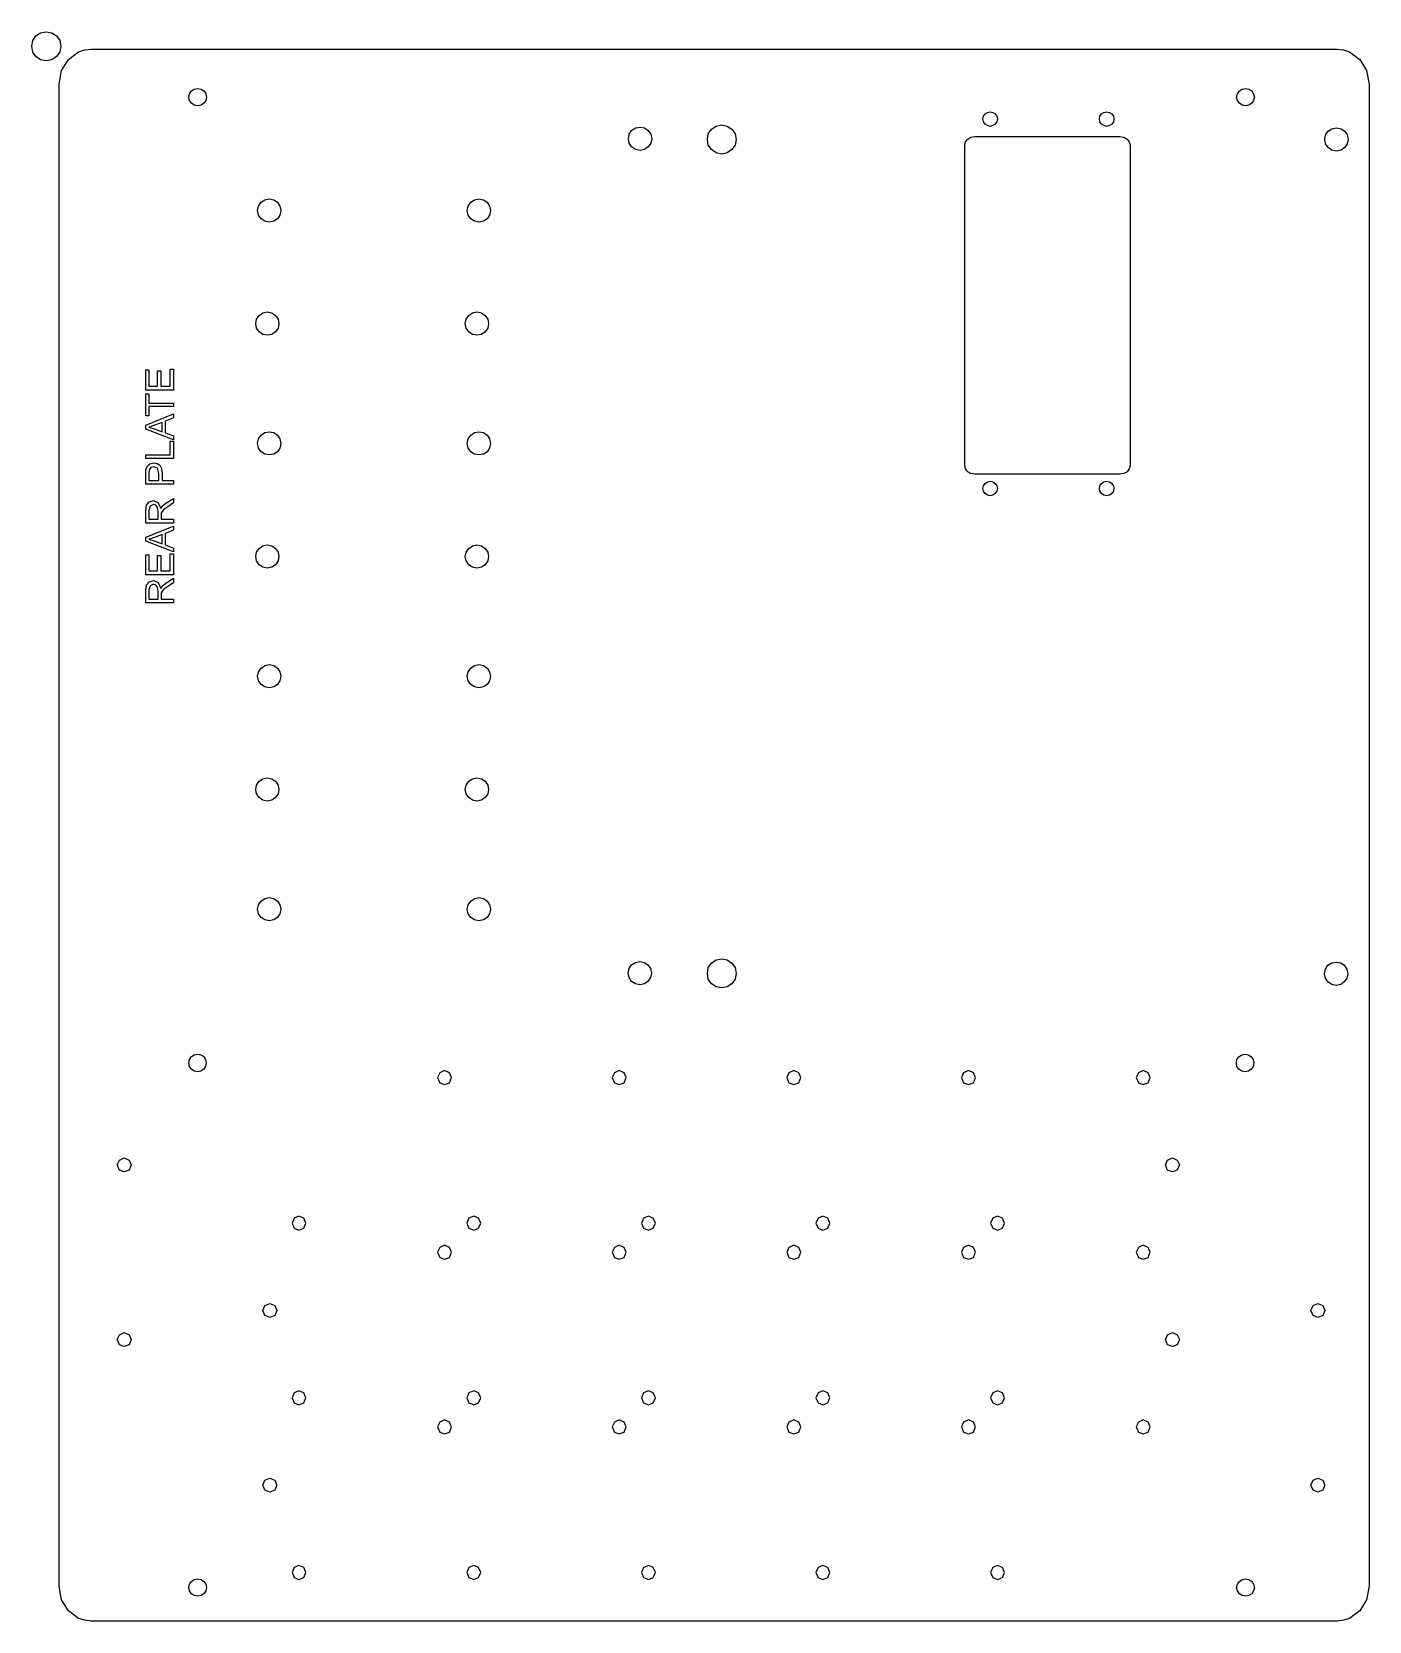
# Model space of a CAD drawing. Extents: x -2.96 to 2.78, y -2.58 to 4.25.
import ezdxf

# ---------------------------------------------------------------- set-up
doc = ezdxf.new("R2010")
doc.units = 0
doc.layers.add('5', color=5, linetype='CONTINUOUS')
doc.layers.add('7', color=7, linetype='CONTINUOUS')

msp = doc.modelspace()

# ---------------------------------------------------------------- linework, layer by layer
at = {"layer": '5', "linetype": 'CONTINUOUS'}
for points in [[(-2.356, 2.707), (-2.476, 2.707), (-2.476, 2.794), (-2.462, 2.794), (-2.462, 2.723), (-2.425, 2.723), (-2.425, 2.789), (-2.411, 2.789), (-2.411, 2.723), (-2.371, 2.723), (-2.371, 2.796), (-2.356, 2.796), (-2.356, 2.707)], [(-2.356, 2.636), (-2.462, 2.636), (-2.462, 2.596), (-2.476, 2.596), (-2.476, 2.691), (-2.462, 2.691), (-2.462, 2.651), (-2.356, 2.651), (-2.356, 2.636)], [(-2.356, 2.493), (-2.476, 2.539), (-2.476, 2.556), (-2.356, 2.605), (-2.356, 2.587), (-2.393, 2.573), (-2.393, 2.523), (-2.356, 2.51), (-2.356, 2.493)], [(-2.405, 2.528), (-2.405, 2.568), (-2.438, 2.556), (-2.463, 2.547), (-2.44, 2.541), (-2.405, 2.528)], [(-2.356, 2.413), (-2.476, 2.413), (-2.476, 2.429), (-2.371, 2.429), (-2.371, 2.488), (-2.356, 2.488), (-2.356, 2.413)], [(-2.356, 2.303), (-2.476, 2.303), (-2.476, 2.348), (-2.475, 2.366), (-2.469, 2.381), (-2.458, 2.39), (-2.441, 2.394), (-2.427, 2.391), (-2.416, 2.384), (-2.408, 2.37), (-2.405, 2.349), (-2.405, 2.318), (-2.356, 2.318), (-2.356, 2.303)], [(-2.419, 2.318), (-2.419, 2.349), (-2.425, 2.371), (-2.441, 2.377), (-2.454, 2.374), (-2.461, 2.364), (-2.462, 2.349), (-2.462, 2.318), (-2.419, 2.318)], [(-2.356, 2.136), (-2.476, 2.136), (-2.476, 2.189), (-2.473, 2.213), (-2.461, 2.227), (-2.443, 2.232), (-2.422, 2.223), (-2.411, 2.198), (-2.405, 2.208), (-2.389, 2.221), (-2.356, 2.241), (-2.356, 2.222), (-2.381, 2.206), (-2.398, 2.194), (-2.406, 2.186), (-2.409, 2.179), (-2.409, 2.17), (-2.409, 2.152), (-2.356, 2.152), (-2.356, 2.136)], [(-2.423, 2.152), (-2.423, 2.186), (-2.425, 2.203), (-2.433, 2.212), (-2.443, 2.215), (-2.457, 2.209), (-2.463, 2.19), (-2.463, 2.152), (-2.423, 2.152)], [(-2.356, 2.012), (-2.476, 2.058), (-2.476, 2.075), (-2.356, 2.123), (-2.356, 2.105), (-2.393, 2.091), (-2.393, 2.042), (-2.356, 2.028), (-2.356, 2.012)], [(-2.405, 2.046), (-2.405, 2.087), (-2.438, 2.074), (-2.463, 2.066), (-2.44, 2.059), (-2.405, 2.046)], [(-2.356, 1.914), (-2.476, 1.914), (-2.476, 2), (-2.462, 2), (-2.462, 1.93), (-2.425, 1.93), (-2.425, 1.996), (-2.411, 1.996), (-2.411, 1.93), (-2.371, 1.93), (-2.371, 2.003), (-2.356, 2.003), (-2.356, 1.914)], [(-2.356, 1.794), (-2.476, 1.794), (-2.476, 1.846), (-2.473, 1.871), (-2.461, 1.884), (-2.443, 1.889), (-2.422, 1.881), (-2.411, 1.855), (-2.405, 1.865), (-2.389, 1.878), (-2.356, 1.899), (-2.356, 1.879), (-2.381, 1.863), (-2.398, 1.852), (-2.406, 1.844), (-2.409, 1.836), (-2.409, 1.828), (-2.409, 1.809), (-2.356, 1.809), (-2.356, 1.794)], [(-2.423, 1.809), (-2.423, 1.843), (-2.425, 1.86), (-2.433, 1.869), (-2.443, 1.873), (-2.457, 1.866), (-2.463, 1.847), (-2.463, 1.809), (-2.423, 1.809)]]:
    msp.add_lwpolyline(points, dxfattribs=at)
at = {"layer": '7', "linetype": 'CONTINUOUS'}
for points in [[(-2.903, 4.12), (-2.927, 4.125), (-2.947, 4.139), (-2.961, 4.158), (-2.965, 4.183), (-2.961, 4.207), (-2.947, 4.227), (-2.927, 4.24), (-2.903, 4.245), (-2.879, 4.24), (-2.859, 4.227), (-2.845, 4.207), (-2.84, 4.183), (-2.845, 4.158), (-2.859, 4.139), (-2.879, 4.125), (-2.903, 4.12)], [(-2.71, 4.17), (2.639, 4.17), (2.666, 4.167), (2.692, 4.159), (2.736, 4.126), (2.765, 4.079), (2.776, 4.02), (2.776, -2.428), (2.765, -2.487), (2.736, -2.534), (2.692, -2.567), (2.666, -2.575), (2.639, -2.579), (-2.71, -2.579), (-2.738, -2.575), (-2.764, -2.567), (-2.807, -2.534), (-2.837, -2.487), (-2.848, -2.428), (-2.848, 4.02), (-2.837, 4.079), (-2.807, 4.126), (-2.764, 4.159), (-2.738, 4.167), (-2.71, 4.17)], [(-2.253, 4.002), (-2.238, 3.999), (-2.226, 3.991), (-2.218, 3.979), (-2.215, 3.965), (-2.218, 3.95), (-2.226, 3.938), (-2.238, 3.93), (-2.253, 3.927), (-2.268, 3.93), (-2.28, 3.938), (-2.288, 3.95), (-2.291, 3.965), (-2.288, 3.979), (-2.28, 3.991), (-2.268, 3.999), (-2.253, 4.002)], [(2.245, 4.002), (2.26, 3.999), (2.272, 3.991), (2.28, 3.979), (2.283, 3.964), (2.28, 3.95), (2.272, 3.938), (2.26, 3.93), (2.245, 3.927), (2.231, 3.93), (2.219, 3.938), (2.21, 3.95), (2.207, 3.964), (2.21, 3.979), (2.219, 3.991), (2.231, 3.999), (2.245, 4.002)], [(1.149, 3.902), (1.161, 3.899), (1.171, 3.893), (1.178, 3.883), (1.18, 3.871), (1.178, 3.858), (1.171, 3.849), (1.161, 3.842), (1.149, 3.839), (1.137, 3.842), (1.127, 3.849), (1.12, 3.858), (1.118, 3.871), (1.12, 3.883), (1.127, 3.893), (1.137, 3.899), (1.149, 3.902)], [(1.649, 3.902), (1.661, 3.899), (1.671, 3.893), (1.678, 3.883), (1.68, 3.871), (1.678, 3.858), (1.671, 3.849), (1.661, 3.842), (1.649, 3.839), (1.637, 3.842), (1.627, 3.849), (1.62, 3.858), (1.618, 3.871), (1.62, 3.883), (1.627, 3.893), (1.637, 3.899), (1.649, 3.902)], [(-0.354, 3.836), (-0.335, 3.832), (-0.319, 3.821), (-0.308, 3.805), (-0.304, 3.786), (-0.308, 3.767), (-0.319, 3.751), (-0.335, 3.74), (-0.354, 3.736), (-0.374, 3.74), (-0.39, 3.751), (-0.4, 3.767), (-0.404, 3.786), (-0.4, 3.805), (-0.39, 3.821), (-0.374, 3.832), (-0.354, 3.836)], [(-0.003, 3.72), (-0.027, 3.725), (-0.047, 3.739), (-0.061, 3.758), (-0.065, 3.783), (-0.061, 3.807), (-0.047, 3.827), (-0.027, 3.84), (-0.003, 3.845), (0.02, 3.84), (0.04, 3.827), (0.054, 3.807), (0.059, 3.783), (0.054, 3.758), (0.04, 3.739), (0.02, 3.725), (-0.003, 3.72)], [(-0.003, 3.72), (-0.027, 3.725), (-0.047, 3.739), (-0.061, 3.758), (-0.065, 3.783), (-0.061, 3.807), (-0.047, 3.827), (-0.027, 3.84), (-0.003, 3.845), (0.02, 3.84), (0.04, 3.827), (0.054, 3.807), (0.059, 3.783), (0.054, 3.758), (0.04, 3.739), (0.02, 3.725), (-0.003, 3.72)], [(2.635, 3.833), (2.655, 3.829), (2.671, 3.818), (2.681, 3.802), (2.685, 3.783), (2.681, 3.764), (2.671, 3.748), (2.655, 3.737), (2.635, 3.733), (2.616, 3.737), (2.6, 3.748), (2.589, 3.764), (2.585, 3.783), (2.589, 3.802), (2.6, 3.818), (2.616, 3.829), (2.635, 3.833)], [(1.083, 3.795), (1.706, 3.795), (1.723, 3.792), (1.737, 3.784), (1.746, 3.773), (1.75, 3.758), (1.75, 2.383), (1.746, 2.368), (1.737, 2.356), (1.723, 2.348), (1.706, 2.345), (1.083, 2.345), (1.066, 2.348), (1.053, 2.356), (1.043, 2.368), (1.04, 2.383), (1.04, 3.758), (1.043, 3.773), (1.053, 3.784), (1.066, 3.792), (1.083, 3.795)], [(-1.946, 3.528), (-1.926, 3.524), (-1.91, 3.513), (-1.9, 3.497), (-1.896, 3.478), (-1.9, 3.458), (-1.91, 3.442), (-1.926, 3.432), (-1.946, 3.428), (-1.965, 3.432), (-1.981, 3.442), (-1.992, 3.458), (-1.996, 3.478), (-1.992, 3.497), (-1.981, 3.513), (-1.965, 3.524), (-1.946, 3.528)], [(-1.046, 3.528), (-1.026, 3.524), (-1.01, 3.513), (-1, 3.497), (-0.996, 3.478), (-1, 3.458), (-1.01, 3.442), (-1.026, 3.432), (-1.046, 3.428), (-1.065, 3.432), (-1.081, 3.442), (-1.092, 3.458), (-1.096, 3.478), (-1.092, 3.497), (-1.081, 3.513), (-1.065, 3.524), (-1.046, 3.528)], [(-1.954, 3.042), (-1.935, 3.038), (-1.919, 3.027), (-1.908, 3.011), (-1.904, 2.992), (-1.908, 2.973), (-1.919, 2.957), (-1.935, 2.946), (-1.954, 2.942), (-1.973, 2.946), (-1.989, 2.957), (-2, 2.973), (-2.004, 2.992), (-2, 3.011), (-1.989, 3.027), (-1.973, 3.038), (-1.954, 3.042)], [(-1.054, 3.042), (-1.035, 3.038), (-1.019, 3.027), (-1.008, 3.011), (-1.004, 2.992), (-1.008, 2.973), (-1.019, 2.957), (-1.035, 2.946), (-1.054, 2.942), (-1.073, 2.946), (-1.089, 2.957), (-1.1, 2.973), (-1.104, 2.992), (-1.1, 3.011), (-1.089, 3.027), (-1.073, 3.038), (-1.054, 3.042)], [(-1.946, 2.528), (-1.926, 2.524), (-1.91, 2.513), (-1.9, 2.497), (-1.896, 2.478), (-1.9, 2.458), (-1.91, 2.442), (-1.926, 2.432), (-1.946, 2.428), (-1.965, 2.432), (-1.981, 2.442), (-1.992, 2.458), (-1.996, 2.478), (-1.992, 2.497), (-1.981, 2.513), (-1.965, 2.524), (-1.946, 2.528)], [(-1.046, 2.528), (-1.026, 2.524), (-1.01, 2.513), (-1, 2.497), (-0.996, 2.478), (-1, 2.458), (-1.01, 2.442), (-1.026, 2.432), (-1.046, 2.428), (-1.065, 2.432), (-1.081, 2.442), (-1.092, 2.458), (-1.096, 2.478), (-1.092, 2.497), (-1.081, 2.513), (-1.065, 2.524), (-1.046, 2.528)], [(1.149, 2.315), (1.161, 2.313), (1.171, 2.306), (1.178, 2.296), (1.18, 2.284), (1.178, 2.272), (1.171, 2.262), (1.161, 2.255), (1.149, 2.253), (1.137, 2.255), (1.127, 2.262), (1.12, 2.272), (1.118, 2.284), (1.12, 2.296), (1.127, 2.306), (1.137, 2.313), (1.149, 2.315)], [(1.649, 2.315), (1.661, 2.313), (1.671, 2.306), (1.678, 2.296), (1.68, 2.284), (1.678, 2.272), (1.671, 2.262), (1.661, 2.255), (1.649, 2.253), (1.637, 2.255), (1.627, 2.262), (1.62, 2.272), (1.618, 2.284), (1.62, 2.296), (1.627, 2.306), (1.637, 2.313), (1.649, 2.315)], [(-1.954, 2.042), (-1.935, 2.038), (-1.919, 2.027), (-1.908, 2.011), (-1.904, 1.992), (-1.908, 1.973), (-1.919, 1.957), (-1.935, 1.946), (-1.954, 1.942), (-1.973, 1.946), (-1.989, 1.957), (-2, 1.973), (-2.004, 1.992), (-2, 2.011), (-1.989, 2.027), (-1.973, 2.038), (-1.954, 2.042)], [(-1.054, 2.042), (-1.035, 2.038), (-1.019, 2.027), (-1.008, 2.011), (-1.004, 1.992), (-1.008, 1.973), (-1.019, 1.957), (-1.035, 1.946), (-1.054, 1.942), (-1.073, 1.946), (-1.089, 1.957), (-1.1, 1.973), (-1.104, 1.992), (-1.1, 2.011), (-1.089, 2.027), (-1.073, 2.038), (-1.054, 2.042)], [(-1.946, 1.528), (-1.926, 1.524), (-1.91, 1.513), (-1.9, 1.497), (-1.896, 1.478), (-1.9, 1.458), (-1.91, 1.442), (-1.926, 1.432), (-1.946, 1.428), (-1.965, 1.432), (-1.981, 1.442), (-1.992, 1.458), (-1.996, 1.478), (-1.992, 1.497), (-1.981, 1.513), (-1.965, 1.524), (-1.946, 1.528)], [(-1.046, 1.528), (-1.026, 1.524), (-1.01, 1.513), (-1, 1.497), (-0.996, 1.478), (-1, 1.458), (-1.01, 1.442), (-1.026, 1.432), (-1.046, 1.428), (-1.065, 1.432), (-1.081, 1.442), (-1.092, 1.458), (-1.096, 1.478), (-1.092, 1.497), (-1.081, 1.513), (-1.065, 1.524), (-1.046, 1.528)], [(-1.954, 1.042), (-1.935, 1.038), (-1.919, 1.027), (-1.908, 1.011), (-1.904, 0.992), (-1.908, 0.973), (-1.919, 0.957), (-1.935, 0.946), (-1.954, 0.942), (-1.973, 0.946), (-1.989, 0.957), (-2, 0.973), (-2.004, 0.992), (-2, 1.011), (-1.989, 1.027), (-1.973, 1.038), (-1.954, 1.042)], [(-1.054, 1.042), (-1.035, 1.038), (-1.019, 1.027), (-1.008, 1.011), (-1.004, 0.992), (-1.008, 0.973), (-1.019, 0.957), (-1.035, 0.946), (-1.054, 0.942), (-1.073, 0.946), (-1.089, 0.957), (-1.1, 0.973), (-1.104, 0.992), (-1.1, 1.011), (-1.089, 1.027), (-1.073, 1.038), (-1.054, 1.042)], [(-1.946, 0.528), (-1.926, 0.524), (-1.91, 0.513), (-1.9, 0.497), (-1.896, 0.478), (-1.9, 0.458), (-1.91, 0.442), (-1.926, 0.432), (-1.946, 0.428), (-1.965, 0.432), (-1.981, 0.442), (-1.992, 0.458), (-1.996, 0.478), (-1.992, 0.497), (-1.981, 0.513), (-1.965, 0.524), (-1.946, 0.528)], [(-1.046, 0.528), (-1.026, 0.524), (-1.01, 0.513), (-1, 0.497), (-0.996, 0.478), (-1, 0.458), (-1.01, 0.442), (-1.026, 0.432), (-1.046, 0.428), (-1.065, 0.432), (-1.081, 0.442), (-1.092, 0.458), (-1.096, 0.478), (-1.092, 0.497), (-1.081, 0.513), (-1.065, 0.524), (-1.046, 0.528)], [(-0.355, 0.253), (-0.335, 0.249), (-0.32, 0.239), (-0.309, 0.223), (-0.305, 0.203), (-0.309, 0.184), (-0.32, 0.168), (-0.335, 0.157), (-0.355, 0.153), (-0.374, 0.157), (-0.39, 0.168), (-0.401, 0.184), (-0.405, 0.203), (-0.401, 0.223), (-0.39, 0.239), (-0.374, 0.249), (-0.355, 0.253)], [(-0.003, 0.14), (-0.027, 0.145), (-0.047, 0.158), (-0.061, 0.178), (-0.065, 0.202), (-0.061, 0.227), (-0.047, 0.246), (-0.027, 0.26), (-0.003, 0.265), (0.02, 0.26), (0.04, 0.246), (0.054, 0.227), (0.059, 0.202), (0.054, 0.178), (0.04, 0.158), (0.02, 0.145), (-0.003, 0.14)], [(2.634, 0.251), (2.654, 0.247), (2.669, 0.237), (2.68, 0.221), (2.684, 0.201), (2.68, 0.182), (2.669, 0.166), (2.654, 0.155), (2.634, 0.151), (2.615, 0.155), (2.599, 0.166), (2.588, 0.182), (2.584, 0.201), (2.588, 0.221), (2.599, 0.237), (2.615, 0.247), (2.634, 0.251)], [(-2.253, -0.144), (-2.239, -0.147), (-2.227, -0.155), (-2.219, -0.167), (-2.216, -0.182), (-2.219, -0.197), (-2.227, -0.209), (-2.239, -0.217), (-2.253, -0.22), (-2.268, -0.217), (-2.28, -0.209), (-2.288, -0.197), (-2.291, -0.182), (-2.288, -0.167), (-2.28, -0.155), (-2.268, -0.147), (-2.253, -0.144)], [(2.243, -0.145), (2.258, -0.148), (2.27, -0.156), (2.278, -0.168), (2.281, -0.182), (2.278, -0.197), (2.27, -0.209), (2.258, -0.217), (2.243, -0.22), (2.229, -0.217), (2.217, -0.209), (2.208, -0.197), (2.206, -0.182), (2.208, -0.168), (2.217, -0.156), (2.229, -0.148), (2.243, -0.145)], [(-1.193, -0.215), (-1.214, -0.224), (-1.223, -0.245), (-1.214, -0.267), (-1.193, -0.275), (-1.172, -0.267), (-1.163, -0.245), (-1.172, -0.224), (-1.193, -0.215)], [(-0.443, -0.215), (-0.464, -0.224), (-0.473, -0.245), (-0.464, -0.267), (-0.443, -0.275), (-0.422, -0.267), (-0.413, -0.245), (-0.422, -0.224), (-0.443, -0.215)], [(0.306, -0.215), (0.285, -0.224), (0.276, -0.245), (0.285, -0.267), (0.306, -0.275), (0.327, -0.267), (0.336, -0.245), (0.327, -0.224), (0.306, -0.215)], [(1.056, -0.215), (1.035, -0.224), (1.026, -0.245), (1.035, -0.267), (1.056, -0.275), (1.077, -0.267), (1.086, -0.245), (1.077, -0.224), (1.056, -0.215)], [(1.806, -0.215), (1.785, -0.224), (1.776, -0.245), (1.785, -0.267), (1.806, -0.275), (1.827, -0.267), (1.836, -0.245), (1.827, -0.224), (1.806, -0.215)], [(-2.568, -0.59), (-2.547, -0.599), (-2.538, -0.62), (-2.547, -0.642), (-2.568, -0.65), (-2.589, -0.642), (-2.598, -0.62), (-2.589, -0.599), (-2.568, -0.59)], [(1.931, -0.59), (1.952, -0.599), (1.961, -0.62), (1.952, -0.642), (1.931, -0.65), (1.91, -0.642), (1.901, -0.62), (1.91, -0.599), (1.931, -0.59)], [(-1.818, -0.84), (-1.839, -0.849), (-1.848, -0.87), (-1.839, -0.892), (-1.818, -0.9), (-1.797, -0.892), (-1.788, -0.87), (-1.797, -0.849), (-1.818, -0.84)], [(-1.068, -0.84), (-1.089, -0.849), (-1.098, -0.87), (-1.089, -0.892), (-1.068, -0.9), (-1.047, -0.892), (-1.038, -0.87), (-1.047, -0.849), (-1.068, -0.84)], [(-0.318, -0.84), (-0.339, -0.849), (-0.348, -0.87), (-0.339, -0.892), (-0.318, -0.9), (-0.297, -0.892), (-0.288, -0.87), (-0.297, -0.849), (-0.318, -0.84)], [(0.431, -0.84), (0.41, -0.849), (0.401, -0.87), (0.41, -0.892), (0.431, -0.9), (0.452, -0.892), (0.461, -0.87), (0.452, -0.849), (0.431, -0.84)], [(1.181, -0.84), (1.16, -0.849), (1.151, -0.87), (1.16, -0.892), (1.181, -0.9), (1.202, -0.892), (1.211, -0.87), (1.202, -0.849), (1.181, -0.84)], [(-1.193, -0.965), (-1.214, -0.974), (-1.223, -0.995), (-1.214, -1.017), (-1.193, -1.025), (-1.172, -1.017), (-1.163, -0.995), (-1.172, -0.974), (-1.193, -0.965)], [(-0.443, -0.965), (-0.464, -0.974), (-0.473, -0.995), (-0.464, -1.017), (-0.443, -1.025), (-0.422, -1.017), (-0.413, -0.995), (-0.422, -0.974), (-0.443, -0.965)], [(0.306, -0.965), (0.285, -0.974), (0.276, -0.995), (0.285, -1.017), (0.306, -1.025), (0.327, -1.017), (0.336, -0.995), (0.327, -0.974), (0.306, -0.965)], [(1.056, -0.965), (1.035, -0.974), (1.026, -0.995), (1.035, -1.017), (1.056, -1.025), (1.077, -1.017), (1.086, -0.995), (1.077, -0.974), (1.056, -0.965)], [(1.806, -0.965), (1.785, -0.974), (1.776, -0.995), (1.785, -1.017), (1.806, -1.025), (1.827, -1.017), (1.836, -0.995), (1.827, -0.974), (1.806, -0.965)], [(-1.943, -1.215), (-1.922, -1.224), (-1.913, -1.245), (-1.922, -1.267), (-1.943, -1.275), (-1.964, -1.267), (-1.973, -1.245), (-1.964, -1.224), (-1.943, -1.215)], [(2.556, -1.215), (2.577, -1.224), (2.586, -1.245), (2.577, -1.267), (2.556, -1.275), (2.535, -1.267), (2.526, -1.245), (2.535, -1.224), (2.556, -1.215)], [(-2.568, -1.34), (-2.547, -1.349), (-2.538, -1.37), (-2.547, -1.392), (-2.568, -1.4), (-2.589, -1.392), (-2.598, -1.37), (-2.589, -1.349), (-2.568, -1.34)], [(1.931, -1.34), (1.952, -1.349), (1.961, -1.37), (1.952, -1.392), (1.931, -1.4), (1.91, -1.392), (1.901, -1.37), (1.91, -1.349), (1.931, -1.34)], [(-1.818, -1.59), (-1.839, -1.599), (-1.848, -1.62), (-1.839, -1.642), (-1.818, -1.65), (-1.797, -1.642), (-1.788, -1.62), (-1.797, -1.599), (-1.818, -1.59)], [(-1.068, -1.59), (-1.089, -1.599), (-1.098, -1.62), (-1.089, -1.642), (-1.068, -1.65), (-1.047, -1.642), (-1.038, -1.62), (-1.047, -1.599), (-1.068, -1.59)], [(-0.318, -1.59), (-0.339, -1.599), (-0.348, -1.62), (-0.339, -1.642), (-0.318, -1.65), (-0.297, -1.642), (-0.288, -1.62), (-0.297, -1.599), (-0.318, -1.59)], [(0.431, -1.59), (0.41, -1.599), (0.401, -1.62), (0.41, -1.642), (0.431, -1.65), (0.452, -1.642), (0.461, -1.62), (0.452, -1.599), (0.431, -1.59)], [(1.181, -1.59), (1.16, -1.599), (1.151, -1.62), (1.16, -1.642), (1.181, -1.65), (1.202, -1.642), (1.211, -1.62), (1.202, -1.599), (1.181, -1.59)], [(-1.193, -1.715), (-1.214, -1.724), (-1.223, -1.745), (-1.214, -1.767), (-1.193, -1.775), (-1.172, -1.767), (-1.163, -1.745), (-1.172, -1.724), (-1.193, -1.715)], [(-0.443, -1.715), (-0.464, -1.724), (-0.473, -1.745), (-0.464, -1.767), (-0.443, -1.775), (-0.422, -1.767), (-0.413, -1.745), (-0.422, -1.724), (-0.443, -1.715)], [(0.306, -1.715), (0.285, -1.724), (0.276, -1.745), (0.285, -1.767), (0.306, -1.775), (0.327, -1.767), (0.336, -1.745), (0.327, -1.724), (0.306, -1.715)], [(1.056, -1.715), (1.035, -1.724), (1.026, -1.745), (1.035, -1.767), (1.056, -1.775), (1.077, -1.767), (1.086, -1.745), (1.077, -1.724), (1.056, -1.715)], [(1.806, -1.715), (1.785, -1.724), (1.776, -1.745), (1.785, -1.767), (1.806, -1.775), (1.827, -1.767), (1.836, -1.745), (1.827, -1.724), (1.806, -1.715)], [(-1.943, -1.965), (-1.922, -1.974), (-1.913, -1.995), (-1.922, -2.017), (-1.943, -2.025), (-1.964, -2.017), (-1.973, -1.995), (-1.964, -1.974), (-1.943, -1.965)], [(2.556, -1.965), (2.577, -1.974), (2.586, -1.995), (2.577, -2.017), (2.556, -2.025), (2.535, -2.017), (2.526, -1.995), (2.535, -1.974), (2.556, -1.965)], [(-1.818, -2.34), (-1.839, -2.349), (-1.848, -2.37), (-1.839, -2.392), (-1.818, -2.4), (-1.797, -2.392), (-1.788, -2.37), (-1.797, -2.349), (-1.818, -2.34)], [(-1.068, -2.34), (-1.089, -2.349), (-1.098, -2.37), (-1.089, -2.392), (-1.068, -2.4), (-1.047, -2.392), (-1.038, -2.37), (-1.047, -2.349), (-1.068, -2.34)], [(-0.318, -2.34), (-0.339, -2.349), (-0.348, -2.37), (-0.339, -2.392), (-0.318, -2.4), (-0.297, -2.392), (-0.288, -2.37), (-0.297, -2.349), (-0.318, -2.34)], [(0.431, -2.34), (0.41, -2.349), (0.401, -2.37), (0.41, -2.392), (0.431, -2.4), (0.452, -2.392), (0.461, -2.37), (0.452, -2.349), (0.431, -2.34)], [(1.181, -2.34), (1.16, -2.349), (1.151, -2.37), (1.16, -2.392), (1.181, -2.4), (1.202, -2.392), (1.211, -2.37), (1.202, -2.349), (1.181, -2.34)], [(-2.253, -2.397), (-2.238, -2.4), (-2.226, -2.408), (-2.218, -2.42), (-2.215, -2.434), (-2.218, -2.449), (-2.226, -2.461), (-2.238, -2.469), (-2.253, -2.472), (-2.268, -2.469), (-2.28, -2.461), (-2.288, -2.449), (-2.291, -2.434), (-2.288, -2.42), (-2.28, -2.408), (-2.268, -2.4), (-2.253, -2.397)], [(2.245, -2.397), (2.26, -2.4), (2.272, -2.408), (2.28, -2.42), (2.283, -2.435), (2.28, -2.449), (2.272, -2.461), (2.26, -2.469), (2.245, -2.472), (2.231, -2.469), (2.219, -2.461), (2.21, -2.449), (2.207, -2.435), (2.21, -2.42), (2.219, -2.408), (2.231, -2.4), (2.245, -2.397)]]:
    msp.add_lwpolyline(points, dxfattribs=at)

doc.saveas('drawing.dxf')
